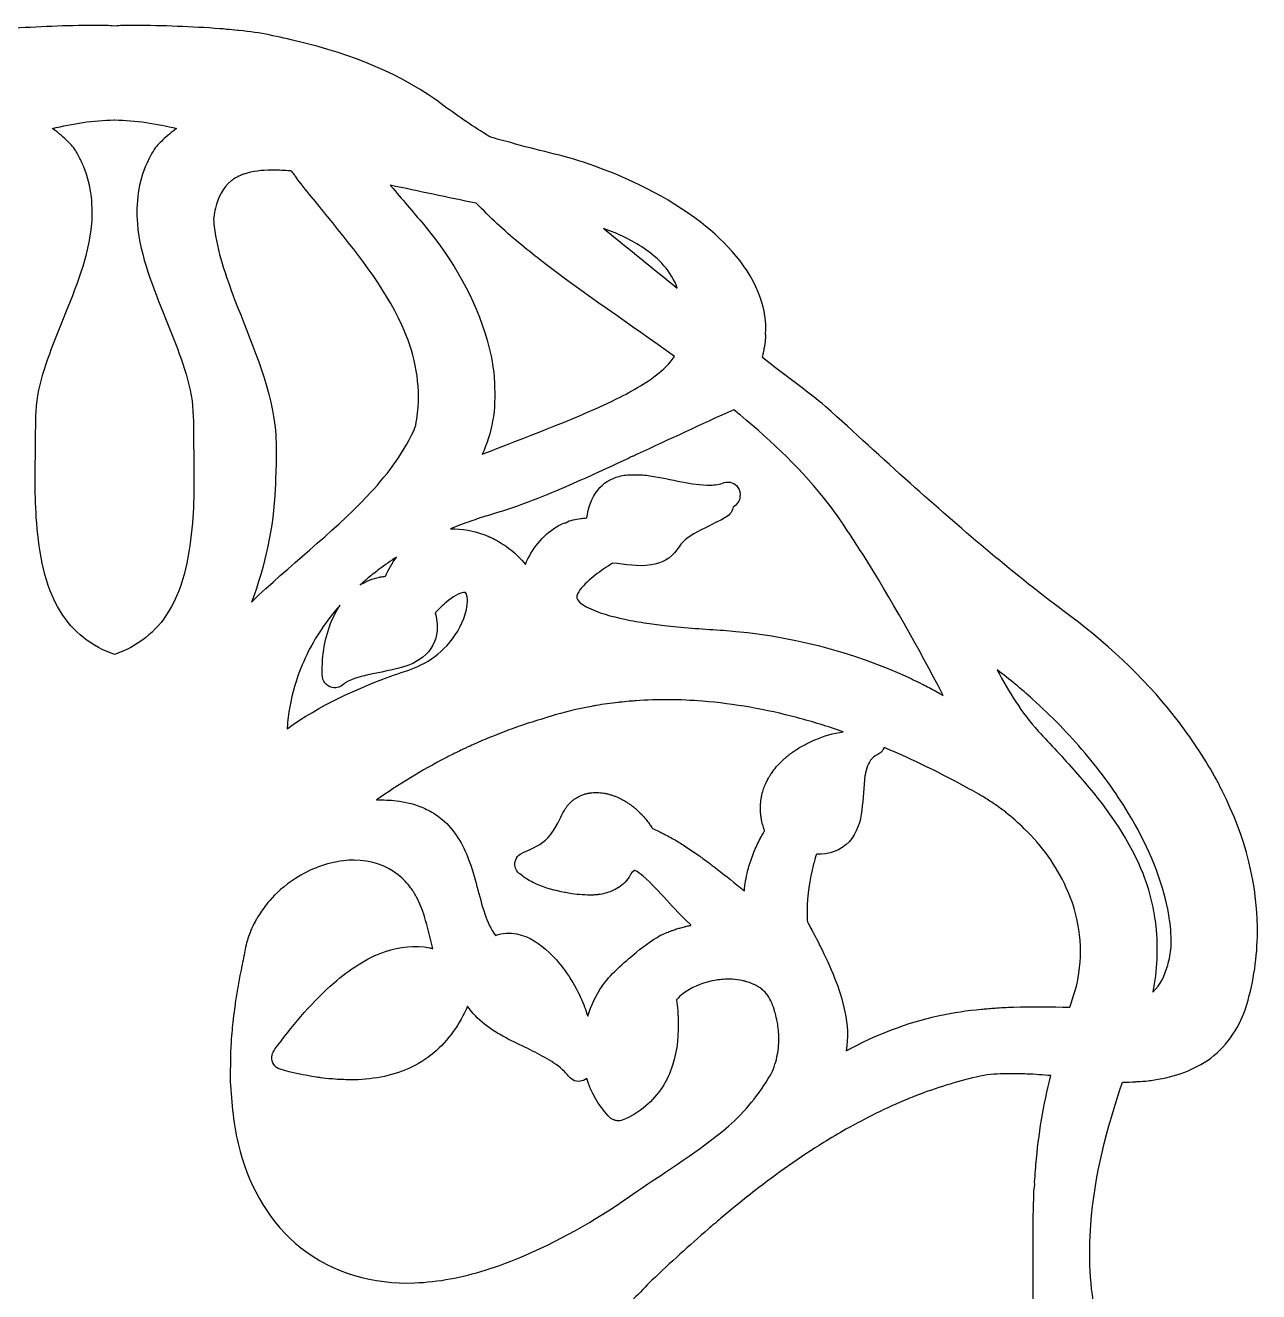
# Model space of a CAD drawing. Extents: x 0.1 to 11.9, y 0 to 12.1.
# Drawn here: x 5.54 to 11.9, y 5.53 to 12.07 of the extents above; entities that cross this region are included whole.
import ezdxf

# ---------------------------------------------------------------- set-up
doc = ezdxf.new("R2010")
doc.units = 0
doc.layers.add('Green', color=7, linetype='CONTINUOUS')

msp = doc.modelspace()

# ---------------------------------------------------------------- linework, layer by layer
at = {"layer": 'Green', "color": 3}
for points in [[(5.896299, 12.067298)], [(6.000001, 12.063238)], [(6.103699, 12.067281)], [(5.998012, 11.57902)], [(6.001994, 11.57902)], [(6.808712, 11.320271)], [(8.530586, 11.013728)], [(9.196194, 10.084006)], [(7.455261, 9.323038)], [(7.811032, 9.141458)], [(10.555252, 8.741168)], [(8.862333, 8.587575)], [(9.971613, 8.34165)], [(9.442012, 8.269173)], [(8.673317, 8.03806)], [(7.237371, 7.759777)], [(9.278525, 7.742254)], [(9.267441, 7.703092)], [(8.491539, 7.581365)], [(10.624384, 6.658055)]]:
    msp.add_lwpolyline(points, close=True, dxfattribs=at)
msp.add_lwpolyline([(7.4231, 11.242422), (7.437842, 11.225144)], dxfattribs=at)
for points in [[(5.896301, 12.067281), (5.749637, 12.066035), (5.602952, 12.060728), (5.456685, 12.049723)], [(5.961525, 12.066789), (5.939783, 12.067279), (5.918046, 12.067366), (5.896299, 12.067298)], [(6, 12.063238), (5.98372, 12.064986), (5.969528, 12.066146), (5.961525, 12.066789)], [(6.038475, 12.066789), (6.030473, 12.066146), (6.01628, 12.064986), (6.000001, 12.063238)], [(6.103701, 12.067298), (6.081954, 12.067366), (6.060217, 12.067279), (6.038475, 12.066789)], [(6.543315, 12.049723), (6.397048, 12.060728), (6.250363, 12.066035), (6.103699, 12.067281)], [(6.577495, 12.04661), (6.566164, 12.048656), (6.55429, 12.048828), (6.543315, 12.049723)], [(6.635662, 12.040547), (6.616521, 12.044088), (6.596858, 12.04491), (6.577495, 12.04661)], [(6.641216, 12.040486), (6.639342, 12.040623), (6.637503, 12.040571), (6.635662, 12.040547)], [(6.954136, 11.982462), (6.838592, 12.009479), (6.759424, 12.029972), (6.641216, 12.040486)], [(7.700684, 11.65096), (7.493354, 11.813043), (7.209651, 11.922428), (6.954136, 11.982462)], [(7.933004, 11.49412), (7.853606, 11.543342), (7.776432, 11.596274), (7.700684, 11.65096)], [(5.679449, 11.53483), (5.783718, 11.559622), (5.890645, 11.57861), (5.998012, 11.57902)], [(5.998006, 11.57902), (5.998671, 11.579022), (5.999336, 11.579024), (6.000002, 11.579025)], [(6.000002, 11.579025), (6.000667, 11.579024), (6.001332, 11.579022), (6.001994, 11.57902)], [(6.001988, 11.57902), (6.109355, 11.57861), (6.216282, 11.559622), (6.32055, 11.53483)], [(5.751715, 11.475036), (5.729225, 11.496813), (5.704806, 11.516503), (5.679449, 11.53483)], [(6.32055, 11.53483), (6.295194, 11.516503), (6.270775, 11.496813), (6.248284, 11.475036)], [(5.799363, 11.419514), (5.788193, 11.441301), (5.768494, 11.457598), (5.751715, 11.475036)], [(6.248284, 11.475036), (6.231505, 11.457598), (6.211807, 11.441301), (6.200636, 11.419514)], [(8.04478, 11.462219), (8.007886, 11.47401), (7.968851, 11.479537), (7.933004, 11.49412)], [(8.444947, 11.352376), (8.314233, 11.398418), (8.177293, 11.422334), (8.04478, 11.462219)], [(5.827317, 11.367716), (5.818198, 11.385001), (5.81054, 11.40344), (5.799363, 11.419514)], [(6.200636, 11.419514), (6.18946, 11.40344), (6.181802, 11.385001), (6.172682, 11.367716)], [(5.831834, 11.35732), (5.830645, 11.360897), (5.829172, 11.364384), (5.827317, 11.367716)], [(5.833239, 11.35496), (5.832806, 11.35578), (5.832294, 11.356526), (5.831834, 11.35732)], [(5.882332, 11.043986), (5.890655, 11.149362), (5.877825, 11.258422), (5.833239, 11.35496)], [(6.16676, 11.35496), (6.122175, 11.258422), (6.109344, 11.149362), (6.117668, 11.043986)], [(6.168166, 11.35732), (6.167705, 11.356526), (6.167193, 11.35578), (6.16676, 11.35496)], [(6.172682, 11.367716), (6.170828, 11.364384), (6.169356, 11.360897), (6.168166, 11.35732)], [(6.808716, 11.320271), (6.761028, 11.319867), (6.713506, 11.314927), (6.667969, 11.300028)], [(6.894325, 11.31726), (6.865988, 11.31911), (6.837325, 11.320514), (6.808712, 11.320271)], [(6.912228, 11.315979), (6.906298, 11.316574), (6.900228, 11.316569), (6.894325, 11.31726)], [(6.928403, 11.295328), (6.92324, 11.302398), (6.917814, 11.309259), (6.912228, 11.315979)], [(9.027324, 11.049682), (8.852763, 11.183561), (8.652275, 11.280739), (8.444947, 11.352376)], [(6.602151, 11.264404), (6.559251, 11.228911), (6.532266, 11.177975), (6.520587, 11.124064)], [(6.615578, 11.274983), (6.611443, 11.271011), (6.607028, 11.267341), (6.602151, 11.264404)], [(6.649738, 11.293152), (6.637949, 11.287853), (6.626751, 11.281423), (6.615578, 11.274983)], [(6.65332, 11.294901), (6.652123, 11.294318), (6.650966, 11.293668), (6.649738, 11.293152)], [(6.667969, 11.300028), (6.663243, 11.298023), (6.658314, 11.296337), (6.65332, 11.294901)], [(6.932025, 11.290771), (6.93084, 11.292308), (6.929493, 11.293744), (6.928403, 11.295328)], [(6.933206, 11.288635), (6.932761, 11.289327), (6.932438, 11.290066), (6.932025, 11.290771)], [(7.099669, 11.080525), (7.044117, 11.149823), (6.986165, 11.217333), (6.933206, 11.288635)], [(7.866804, 11.149204), (7.71878, 11.179695), (7.570863, 11.210694), (7.4231, 11.242422)], [(7.437842, 11.225144), (7.493904, 11.158738), (7.550096, 11.092442), (7.606645, 11.026455)], [(6.520587, 11.124064), (6.512816, 11.093322), (6.50787, 11.061519), (6.514748, 11.03009)], [(7.974288, 11.043379), (7.93795, 11.078132), (7.902592, 11.113889), (7.866804, 11.149204)], [(5.736987, 10.555277), (5.799396, 10.713181), (5.868006, 10.87292), (5.882332, 11.043986)], [(6.117668, 11.043986), (6.131994, 10.87292), (6.200604, 10.713181), (6.263013, 10.555277)], [(7.484109, 10.517191), (7.389859, 10.726035), (7.241535, 10.904374), (7.099669, 11.080525)], [(8.200447, 10.854022), (8.123293, 10.914945), (8.046147, 10.976206), (7.974288, 11.043379)], [(9.333598, 10.660278), (9.277999, 10.81972), (9.158234, 10.947437), (9.027324, 11.049682)], [(6.514748, 11.03009), (6.529824, 10.900131), (6.573587, 10.774633), (6.619627, 10.653239)], [(7.606645, 11.026455), (7.747853, 10.854425), (7.861773, 10.657081), (7.92313, 10.442314)], [(8.733308, 10.915811), (8.668517, 10.959744), (8.596901, 10.992679), (8.523521, 11.019445)], [(8.523521, 11.019445), (8.525876, 11.01754), (8.528231, 11.015634), (8.530586, 11.013728)], [(8.530586, 11.013728), (8.655084, 10.912937), (8.779538, 10.812092), (8.904335, 10.71167)], [(8.904335, 10.71167), (8.873729, 10.797471), (8.807618, 10.865597), (8.733308, 10.915811)], [(8.889175, 10.35846), (8.660503, 10.524639), (8.424531, 10.681245), (8.200447, 10.854022)], [(6.619627, 10.653239), (6.701159, 10.439128), (6.801729, 10.225689), (6.828387, 9.994832)], [(9.359518, 10.474589), (9.364703, 10.537234), (9.353461, 10.600874), (9.333598, 10.660278)], [(5.600003, 10.130452), (5.62193, 10.278576), (5.682438, 10.417024), (5.736987, 10.555277)], [(6.263013, 10.555277), (6.317562, 10.417024), (6.378069, 10.278576), (6.399996, 10.130452)], [(7.566486, 10.097778), (7.57768, 10.240684), (7.543867, 10.386427), (7.484109, 10.517191)], [(9.360148, 10.447164), (9.361967, 10.456366), (9.361597, 10.465684), (9.359518, 10.474589)], [(7.92313, 10.442314), (7.942788, 10.370176), (7.958304, 10.296256), (7.961317, 10.221367)], [(9.351012, 10.385742), (9.352343, 10.390486), (9.353024, 10.395296), (9.353169, 10.400085)], [(9.353169, 10.400085), (9.357576, 10.415365), (9.359102, 10.432003), (9.360148, 10.447164)], [(8.797363, 10.263209), (8.831829, 10.290721), (8.865771, 10.320648), (8.889175, 10.35846)], [(9.343382, 10.353922), (9.346256, 10.36445), (9.348855, 10.375043), (9.351012, 10.385742)], [(9.671141, 10.099324), (9.565246, 10.188413), (9.451439, 10.267521), (9.343382, 10.353922)], [(8.564452, 10.127116), (8.644475, 10.166212), (8.7268, 10.208856), (8.797363, 10.263209)], [(7.961317, 10.221367), (7.962022, 10.156052), (7.964797, 10.089999), (7.951227, 10.025651)], [(5.591784, 9.91628), (5.594032, 9.987998), (5.590757, 10.059136), (5.600003, 10.130452)], [(6.399996, 10.130452), (6.409243, 10.059136), (6.405968, 9.987998), (6.408216, 9.91628)], [(7.544615, 9.975199), (7.560808, 10.01377), (7.562038, 10.056646), (7.566486, 10.097778)], [(7.897842, 9.854147), (8.120588, 9.943714), (8.347872, 10.022919), (8.564452, 10.127116)], [(9.196208, 10.084004), (9.029081, 10.008838), (8.863287, 9.930768), (8.696919, 9.853963)], [(9.229295, 10.056805), (9.218308, 10.06593), (9.207267, 10.074985), (9.196194, 10.084006)], [(10.108539, 9.702535), (9.96133, 9.833238), (9.817591, 9.967794), (9.671141, 10.099324)], [(7.951227, 10.025651), (7.940538, 9.966594), (7.923065, 9.908654), (7.897842, 9.854147)], [(9.685126, 9.599103), (9.551049, 9.769414), (9.39539, 9.918969), (9.229295, 10.056805)], [(6.828387, 9.994832), (6.840517, 9.889179), (6.832324, 9.782601), (6.829446, 9.676656)], [(7.304096, 9.637776), (7.399055, 9.73848), (7.484838, 9.849814), (7.544615, 9.975199)], [(5.598234, 9.499613), (5.58685, 9.6384), (5.591553, 9.777546), (5.591784, 9.91628)], [(6.408216, 9.91628), (6.408452, 9.777546), (6.41315, 9.6384), (6.401766, 9.499613)], [(8.628182, 9.822246), (8.529331, 9.775602), (8.429838, 9.730299), (8.329618, 9.686666)], [(8.628418, 9.822388), (8.628339, 9.822344), (8.62826, 9.822285), (8.628182, 9.822246)], [(8.674947, 9.843668), (8.65935, 9.837438), (8.644361, 9.828088), (8.628418, 9.822388)], [(8.689148, 9.850647), (8.68466, 9.847846), (8.67993, 9.845423), (8.674947, 9.843668)], [(8.696919, 9.853963), (8.694412, 9.852661), (8.691777, 9.851652), (8.689148, 9.850647)], [(8.493393, 9.669392), (8.521169, 9.704664), (8.561312, 9.729251), (8.604701, 9.740132)], [(8.604701, 9.740132), (8.627167, 9.745899), (8.650328, 9.749101), (8.673548, 9.748738)], [(8.673548, 9.748738), (8.678998, 9.748789), (8.684435, 9.748801), (8.689885, 9.748781)], [(8.689885, 9.748781), (8.714322, 9.749147), (8.738676, 9.746753), (8.762843, 9.743329)], [(8.762843, 9.743329), (8.818252, 9.735517), (8.873585, 9.722655), (8.927983, 9.712099)], [(6.829446, 9.676656), (6.820782, 9.476558), (6.777214, 9.278562), (6.706827, 9.091268)], [(8.329618, 9.686666), (8.19783, 9.629316), (8.063509, 9.577307), (7.925362, 9.537313)], [(8.927983, 9.712099), (8.976308, 9.702733), (9.025219, 9.693853), (9.07463, 9.694582)], [(9.07463, 9.694582), (9.099114, 9.695263), (9.123801, 9.698568), (9.146693, 9.707623)], [(9.146693, 9.707623), (9.172342, 9.716315), (9.202815, 9.705627), (9.217493, 9.682883)], [(9.217493, 9.682883), (9.226791, 9.669603), (9.229258, 9.652888), (9.227727, 9.637026)], [(10.894795, 9.047485), (10.622154, 9.252681), (10.36231, 9.475482), (10.108539, 9.702535)], [(6.706827, 9.091268), (6.900219, 9.279646), (7.118281, 9.441453), (7.304096, 9.637776)], [(8.437749, 9.52541), (8.444762, 9.576714), (8.460597, 9.628458), (8.493393, 9.669392)], [(9.227727, 9.637026), (9.227199, 9.613997), (9.212807, 9.592257), (9.192001, 9.582481)], [(9.189154, 9.569175), (9.182473, 9.54565), (9.16054, 9.532411), (9.140611, 9.521079)], [(9.192001, 9.582481), (9.191572, 9.578007), (9.190658, 9.573546), (9.189154, 9.569175)], [(9.859321, 9.341636), (9.803184, 9.428714), (9.747484, 9.516292), (9.685126, 9.599103)], [(5.721077, 9.042602), (5.637303, 9.179607), (5.611685, 9.342172), (5.598234, 9.499613)], [(6.401766, 9.499613), (6.388315, 9.342172), (6.362696, 9.179607), (6.278923, 9.042602)], [(7.838752, 9.509217), (7.803174, 9.496783), (7.767954, 9.483232), (7.733141, 9.46871)], [(7.925362, 9.537313), (7.895609, 9.528265), (7.868362, 9.519508), (7.838752, 9.509217)], [(8.120469, 9.286031), (8.153088, 9.364359), (8.207628, 9.435202), (8.280951, 9.479207)], [(8.280951, 9.479207), (8.293355, 9.486327), (8.305814, 9.493689), (8.3192, 9.498779)], [(8.3192, 9.498779), (8.322247, 9.499888), (8.32538, 9.500559), (8.328538, 9.501058)], [(8.328538, 9.501058), (8.35142, 9.515407), (8.38039, 9.518927), (8.406643, 9.523254)], [(8.406643, 9.523254), (8.407867, 9.523356), (8.409095, 9.523349), (8.410324, 9.523396)], [(8.410324, 9.523396), (8.419362, 9.52485), (8.428625, 9.524758), (8.437749, 9.52541)], [(9.105069, 9.502993), (9.054381, 9.475004), (8.998831, 9.455069), (8.952725, 9.419334)], [(9.109321, 9.505678), (9.107903, 9.50478), (9.106569, 9.503768), (9.105069, 9.502993)], [(9.140611, 9.521079), (9.130906, 9.514779), (9.120339, 9.50951), (9.109321, 9.505678)], [(7.733141, 9.46871), (7.793645, 9.471206), (7.854039, 9.459934), (7.91051, 9.438192)], [(7.91051, 9.438192), (7.910939, 9.438027), (7.911364, 9.43785), (7.911793, 9.437684)], [(7.911793, 9.437684), (7.919332, 9.434757), (7.926806, 9.431658), (7.934193, 9.428366)], [(7.934193, 9.428366), (7.934854, 9.428071), (7.935528, 9.427809), (7.936185, 9.427512)], [(7.936185, 9.427512), (7.94393, 9.42402), (7.951578, 9.420339), (7.959134, 9.416464)], [(7.959134, 9.416464), (7.959642, 9.416204), (7.960134, 9.415912), (7.960638, 9.415651)], [(7.960638, 9.415651), (7.96753, 9.412088), (7.974329, 9.408349), (7.981045, 9.404482)], [(8.952725, 9.419334), (8.93161, 9.403748), (8.916719, 9.381989), (8.902045, 9.360659)], [(7.981045, 9.404482), (7.982072, 9.403887), (7.983112, 9.403313), (7.984135, 9.402711)], [(7.984135, 9.402711), (7.991461, 9.398424), (7.998713, 9.394017), (8.005803, 9.389385)], [(8.005803, 9.389385), (8.046394, 9.362874), (8.083226, 9.330381), (8.114384, 9.293296)], [(8.902045, 9.360659), (8.871364, 9.317075), (8.821159, 9.29006), (8.768887, 9.282879)], [(7.455261, 9.323038), (7.42465, 9.303209), (7.394656, 9.282401), (7.365458, 9.260498)], [(7.397888, 9.224548), (7.413084, 9.259363), (7.432194, 9.292745), (7.455261, 9.323038)], [(8.114384, 9.293296), (8.114463, 9.293185), (8.114581, 9.293079), (8.11466, 9.292969)], [(8.11466, 9.292969), (8.114739, 9.292855), (8.114857, 9.292741), (8.114936, 9.292622)], [(8.114936, 9.292622), (8.116778, 9.290422), (8.118668, 9.288263), (8.120469, 9.286031)], [(8.570502, 9.291852), (8.508991, 9.253468), (8.447403, 9.21183), (8.402106, 9.154299)], [(8.768887, 9.282879), (8.702769, 9.27223), (8.635626, 9.287218), (8.570502, 9.291852)], [(10.27674, 8.610272), (10.14538, 8.859001), (10.009107, 9.105435), (9.859321, 9.341636)], [(7.267334, 9.179748), (7.297935, 9.198904), (7.331921, 9.213091), (7.367269, 9.220479)], [(7.309082, 9.215922), (7.294929, 9.204136), (7.281007, 9.192087), (7.267334, 9.179748)], [(7.365458, 9.260498), (7.347288, 9.246836), (7.327339, 9.231141), (7.309082, 9.215922)], [(7.367269, 9.220479), (7.369903, 9.221023), (7.372554, 9.221295), (7.375203, 9.221455)], [(7.375203, 9.221455), (7.382722, 9.222771), (7.390318, 9.223652), (7.397888, 9.224548)], [(8.402106, 9.154299), (8.393858, 9.141934), (8.383218, 9.127512), (8.385973, 9.111818)], [(7.703593, 9.082987), (7.68674, 9.068332), (7.670698, 9.052769), (7.655171, 9.036722)], [(7.801228, 9.141235), (7.763574, 9.1325), (7.732564, 9.107338), (7.703593, 9.082987)], [(7.811035, 9.141459), (7.807767, 9.141376), (7.804497, 9.141313), (7.801228, 9.141235)], [(7.810035, 9.028421), (7.81966, 9.061378), (7.825863, 9.097283), (7.816667, 9.131021)], [(7.816667, 9.131021), (7.815286, 9.13467), (7.813955, 9.138734), (7.811032, 9.141458)], [(8.385973, 9.111818), (8.394802, 9.090911), (8.416002, 9.078936), (8.434618, 9.06773)], [(6, 8.821379), (5.885047, 8.8598), (5.783333, 8.938074), (5.721077, 9.042602)], [(6.278923, 9.042602), (6.216666, 8.938074), (6.114953, 8.8598), (6, 8.821379)], [(7.163979, 9.075683), (7.128272, 9.035415), (7.095072, 8.992698), (7.065672, 8.948445)], [(7.074766, 8.809325), (7.085079, 8.902943), (7.111429, 8.996654), (7.163979, 9.075683)], [(7.655171, 9.036722), (7.667323, 8.988067), (7.670397, 8.934904), (7.651774, 8.88745)], [(7.71423, 8.866434), (7.757822, 8.912204), (7.790962, 8.968153), (7.810035, 9.028421)], [(8.434618, 9.06773), (8.496354, 9.034578), (8.565125, 9.017673), (8.633145, 9.00283)], [(11.470519, 8.501139), (11.306922, 8.710533), (11.108808, 8.890822), (10.894795, 9.047485)], [(8.633145, 9.00283), (8.671494, 8.994807), (8.709616, 8.988286), (8.747484, 8.982668)], [(8.747484, 8.982668), (8.782563, 8.977492), (8.816678, 8.973132), (8.851243, 8.96926)], [(8.851243, 8.96926), (8.948128, 8.958362), (9.045311, 8.952327), (9.143358, 8.945762)], [(7.065672, 8.948445), (7.010756, 8.866177), (6.966306, 8.775033), (6.936705, 8.681599)], [(7.651774, 8.88745), (7.632515, 8.835792), (7.58832, 8.797391), (7.538839, 8.77541)], [(9.143358, 8.945762), (9.477138, 8.921331), (9.807223, 8.838536), (10.110602, 8.696616)], [(7.581275, 8.766845), (7.631214, 8.791563), (7.676476, 8.825442), (7.71423, 8.866434)], [(7.073018, 8.705159), (7.070774, 8.739819), (7.072353, 8.774703), (7.074766, 8.809325)], [(7.538839, 8.77541), (7.470997, 8.744587), (7.39628, 8.735197), (7.324239, 8.719238)], [(7.44417, 8.715759), (7.489977, 8.732503), (7.537826, 8.744127), (7.581275, 8.766845)], [(6.89054, 8.438232), (7.059414, 8.558624), (7.249545, 8.645933), (7.44417, 8.715759)], [(7.133789, 8.649169), (7.103303, 8.649701), (7.07608, 8.674844), (7.073018, 8.705159)], [(7.324239, 8.719238), (7.279308, 8.709094), (7.230445, 8.70049), (7.190816, 8.674112)], [(10.110602, 8.696616), (10.114532, 8.695), (10.118144, 8.692861), (10.121589, 8.690493)], [(10.121589, 8.690493), (10.137616, 8.68463), (10.15267, 8.675524), (10.168036, 8.668357)], [(10.555236, 8.74117), (10.614816, 8.629499), (10.681407, 8.520228), (10.766235, 8.42574)], [(10.738276, 8.59037), (10.679521, 8.64347), (10.618204, 8.69407), (10.555252, 8.741168)], [(6.936705, 8.681599), (6.914996, 8.613698), (6.900428, 8.541953), (6.89341, 8.472025)], [(7.190816, 8.674112), (7.174579, 8.660793), (7.155728, 8.648281), (7.133789, 8.649169)], [(10.168036, 8.668357), (10.17169, 8.666732), (10.175118, 8.664687), (10.178412, 8.662437)], [(10.178412, 8.662437), (10.202118, 8.653012), (10.223861, 8.638579), (10.24665, 8.627199)], [(10.24665, 8.627199), (10.25672, 8.621631), (10.266758, 8.615998), (10.27674, 8.610272)], [(8.599975, 8.574035), (8.561301, 8.569692), (8.522626, 8.564165), (8.484232, 8.557433)], [(8.607137, 8.574951), (8.604771, 8.574529), (8.602376, 8.574187), (8.599975, 8.574035)], [(8.656087, 8.57965), (8.639761, 8.578476), (8.623483, 8.575778), (8.607137, 8.574951)], [(8.66453, 8.580342), (8.661727, 8.579964), (8.658906, 8.579706), (8.656087, 8.57965)], [(8.689534, 8.582072), (8.681367, 8.581425), (8.672915, 8.580587), (8.66453, 8.580342)], [(8.862264, 8.587585), (8.804876, 8.587967), (8.747371, 8.586184), (8.689534, 8.582072)], [(9.034371, 8.580108), (8.976999, 8.584652), (8.919721, 8.587194), (8.862333, 8.587575)], [(9.521899, 8.495229), (9.363028, 8.537097), (9.198939, 8.567137), (9.034371, 8.580108)], [(11.00858, 8.312315), (10.92546, 8.41102), (10.833976, 8.503099), (10.738276, 8.59037)], [(8.24825, 8.501302), (8.236895, 8.497879), (8.226495, 8.494533), (8.214986, 8.490987)], [(8.460734, 8.553181), (8.389661, 8.53985), (8.318001, 8.52244), (8.24825, 8.501302)], [(8.484232, 8.557433), (8.477275, 8.556213), (8.468676, 8.554674), (8.460734, 8.553181)], [(9.759895, 8.422658), (9.681499, 8.4498), (9.602121, 8.474076), (9.521899, 8.495229)], [(11.667133, 8.211446), (11.608609, 8.312475), (11.542393, 8.409138), (11.470519, 8.501139)], [(6.89341, 8.472025), (6.89228, 8.460777), (6.891316, 8.44951), (6.89054, 8.438232)], [(8.048564, 8.436279), (8.014494, 8.423919), (7.979654, 8.410528), (7.946248, 8.396931)], [(8.095072, 8.452718), (8.08003, 8.44755), (8.063235, 8.441609), (8.048564, 8.436279)], [(8.214986, 8.490987), (8.174776, 8.478983), (8.134737, 8.466425), (8.095072, 8.452718)], [(7.946248, 8.396931), (7.916552, 8.384958), (7.886452, 8.371751), (7.85673, 8.358784)], [(9.575203, 8.362375), (9.587884, 8.36962), (9.60151, 8.375188), (9.614856, 8.381093)], [(9.614856, 8.381093), (9.661354, 8.400465), (9.710137, 8.414665), (9.759895, 8.422658)], [(10.766235, 8.42574), (10.831794, 8.357127), (10.897044, 8.288179), (10.959086, 8.216329)], [(7.787394, 8.326599), (7.766561, 8.316385), (7.745679, 8.306292), (7.725016, 8.295735)], [(7.798604, 8.332275), (7.794927, 8.330243), (7.791168, 8.328336), (7.787394, 8.326599)], [(7.817118, 8.340332), (7.811215, 8.337242), (7.804971, 8.334527), (7.798604, 8.332275)], [(7.852519, 8.35736), (7.840931, 8.350721), (7.828184, 8.346002), (7.817118, 8.340332)], [(7.85673, 8.358784), (7.85536, 8.358198), (7.853923, 8.357838), (7.852519, 8.35736)], [(9.46437, 8.289724), (9.467795, 8.292663), (9.471363, 8.29541), (9.474868, 8.298249)], [(9.474868, 8.298249), (9.478946, 8.30156), (9.482948, 8.304968), (9.487136, 8.308136)], [(9.487136, 8.308136), (9.487215, 8.30818), (9.487254, 8.308231), (9.487333, 8.308278)], [(9.487333, 8.308278), (9.494909, 8.314014), (9.502649, 8.319517), (9.510506, 8.324798)], [(9.510506, 8.324798), (9.511829, 8.325585), (9.513262, 8.326089), (9.514636, 8.326751)], [(9.514636, 8.326751), (9.517325, 8.329004), (9.52012, 8.331123), (9.523099, 8.332957)], [(9.523099, 8.332957), (9.539926, 8.343651), (9.557073, 8.354026), (9.575203, 8.362375)], [(9.945292, 8.308512), (9.93281, 8.301067), (9.919166, 8.294927), (9.90924, 8.283935)], [(9.971598, 8.341654), (9.966843, 8.32809), (9.957674, 8.316032), (9.945292, 8.308512)], [(10.411635, 8.126969), (10.268812, 8.206086), (10.122349, 8.278817), (9.971613, 8.34165)], [(11.233454, 8.001157), (11.167915, 8.109926), (11.090624, 8.215176), (11.00858, 8.312315)], [(7.70933, 8.287699), (7.585373, 8.223627), (7.46603, 8.150699), (7.351949, 8.070373)], [(7.725016, 8.295735), (7.720594, 8.293484), (7.714408, 8.290326), (7.70933, 8.287699)], [(9.397173, 8.217537), (9.404862, 8.228129), (9.413042, 8.238333), (9.421749, 8.248014)], [(9.421749, 8.248014), (9.422104, 8.248413), (9.422509, 8.248776), (9.422867, 8.249174)], [(9.422867, 8.249174), (9.428869, 8.255869), (9.435107, 8.262353), (9.441524, 8.268665)], [(9.441524, 8.268665), (9.441681, 8.26883), (9.441839, 8.269007), (9.442012, 8.269173)], [(9.442051, 8.269216), (9.447257, 8.274319), (9.452677, 8.279201), (9.458124, 8.284048)], [(9.458124, 8.284048), (9.460222, 8.285924), (9.462237, 8.287886), (9.46437, 8.289724)], [(9.885661, 8.246236), (9.880682, 8.230695), (9.876139, 8.215001), (9.873372, 8.198893)], [(9.90924, 8.283935), (9.898547, 8.273325), (9.891878, 8.259763), (9.885661, 8.246236)], [(9.365577, 8.165373), (9.3674, 8.169067), (9.369301, 8.172718), (9.371253, 8.176339)], [(9.371253, 8.176339), (9.371654, 8.17709), (9.372044, 8.177848), (9.372454, 8.178597)], [(9.372454, 8.178597), (9.373969, 8.181358), (9.375544, 8.184079), (9.377133, 8.186796)], [(9.377133, 8.186796), (9.378184, 8.188604), (9.379224, 8.190419), (9.380306, 8.192208)], [(9.380306, 8.192208), (9.381326, 8.193884), (9.382393, 8.195533), (9.38344, 8.197192)], [(9.38344, 8.197192), (9.385125, 8.199874), (9.386814, 8.202552), (9.388567, 8.205188)], [(9.388567, 8.205188), (9.389016, 8.205858), (9.389481, 8.206515), (9.38993, 8.207182)], [(9.38993, 8.207182), (9.392288, 8.210675), (9.394698, 8.214129), (9.397173, 8.217537)], [(9.872923, 8.197082), (9.865318, 8.137711), (9.863524, 8.077758), (9.856769, 8.01829)], [(9.873372, 8.198893), (9.873451, 8.199411), (9.873018, 8.197484), (9.872923, 8.197082)], [(10.959086, 8.216329), (11.085045, 8.072593), (11.204532, 7.919773), (11.284057, 7.744771)], [(11.676472, 8.192423), (11.674196, 8.199163), (11.671078, 8.205616), (11.667133, 8.211446)], [(11.695149, 8.160136), (11.690098, 8.171018), (11.683965, 8.182347), (11.676472, 8.192423)], [(8.41667, 8.097466), (8.422084, 8.09945), (8.427586, 8.101202), (8.43317, 8.102654)], [(8.43317, 8.102654), (8.435666, 8.103312), (8.438215, 8.103732), (8.440738, 8.104282)], [(8.440738, 8.104282), (8.44353, 8.104877), (8.446281, 8.105634), (8.449101, 8.106092)], [(8.449101, 8.106092), (8.449711, 8.106195), (8.450321, 8.106258), (8.450931, 8.106356)], [(8.450931, 8.106356), (8.451486, 8.106439), (8.452026, 8.1066), (8.452581, 8.106683)], [(8.452581, 8.106683), (8.453435, 8.106809), (8.454305, 8.106833), (8.455164, 8.106947)], [(8.455164, 8.106947), (8.478476, 8.110207), (8.501949, 8.109596), (8.525008, 8.105848)], [(8.525008, 8.105848), (8.526402, 8.105639), (8.527811, 8.105529), (8.529199, 8.105299)], [(8.529199, 8.105299), (8.53053, 8.105047), (8.531841, 8.104714), (8.533166, 8.104445)], [(8.533166, 8.104445), (8.534883, 8.10411), (8.536584, 8.103694), (8.538293, 8.103326)], [(8.538293, 8.103326), (8.540597, 8.102816), (8.542925, 8.102384), (8.54521, 8.10182)], [(9.341303, 8.098497), (9.34591, 8.118311), (9.35248, 8.137671), (9.36114, 8.156175)], [(9.36114, 8.156175), (9.362392, 8.158918), (9.363742, 8.16161), (9.365065, 8.164313)], [(9.365065, 8.164313), (9.365183, 8.16455), (9.365262, 8.164792), (9.36538, 8.165026)], [(9.36538, 8.165026), (9.365459, 8.165144), (9.365498, 8.165254), (9.365577, 8.165373)], [(10.460097, 8.100094), (10.445237, 8.108484), (10.427637, 8.118205), (10.411635, 8.126969)], [(11.706013, 8.135823), (11.703663, 8.144463), (11.699987, 8.152755), (11.695149, 8.160136)], [(11.716369, 8.117085), (11.713652, 8.123605), (11.710137, 8.129928), (11.706013, 8.135823)], [(11.898152, 7.364136), (11.904848, 7.625564), (11.834354, 7.885062), (11.716369, 8.117085)], [(7.351949, 8.070373), (7.38613, 8.070598), (7.420423, 8.070491), (7.454366, 8.065938)], [(7.454366, 8.065938), (7.499169, 8.060567), (7.543647, 8.050341), (7.585408, 8.03306)], [(8.332282, 8.033702), (8.333408, 8.035394), (8.334435, 8.03714), (8.335597, 8.038809)], [(8.335597, 8.038809), (8.338541, 8.043179), (8.342115, 8.04693), (8.346014, 8.050243)], [(8.346014, 8.050243), (8.348388, 8.05285), (8.350708, 8.055513), (8.353256, 8.057954)], [(8.353256, 8.057954), (8.357598, 8.062137), (8.362167, 8.066092), (8.366908, 8.069815)], [(8.366908, 8.069815), (8.381719, 8.081449), (8.398349, 8.090711), (8.416021, 8.09726)], [(8.416021, 8.09726), (8.416041, 8.097268), (8.41606, 8.09727), (8.416099, 8.097281)], [(8.416099, 8.097281), (8.416296, 8.097356), (8.416493, 8.097395), (8.41667, 8.097466)], [(8.54521, 8.10182), (8.551843, 8.100186), (8.558378, 8.098233), (8.564864, 8.096164)], [(8.564864, 8.096164), (8.567313, 8.095387), (8.56974, 8.094584), (8.572168, 8.093744)], [(8.572168, 8.093744), (8.577488, 8.091901), (8.582765, 8.089942), (8.587976, 8.087823)], [(8.587976, 8.087823), (8.590507, 8.086792), (8.593001, 8.085703), (8.595504, 8.084609)], [(8.595504, 8.084609), (8.600324, 8.082507), (8.605088, 8.080303), (8.609806, 8.077976)], [(8.609806, 8.077976), (8.611873, 8.076954), (8.613927, 8.075925), (8.615971, 8.074864)], [(8.615971, 8.074864), (8.622124, 8.071675), (8.628217, 8.068361), (8.63418, 8.064813)], [(8.63418, 8.064813), (8.634258, 8.06477), (8.634337, 8.06473), (8.634416, 8.064691)], [(8.634416, 8.064691), (8.634731, 8.064506), (8.635022, 8.064288), (8.635333, 8.064102)], [(8.635333, 8.064102), (8.641101, 8.060641), (8.646742, 8.05699), (8.652321, 8.053217)], [(8.652321, 8.053217), (8.654356, 8.051845), (8.656394, 8.050477), (8.658404, 8.049067)], [(8.658404, 8.049067), (8.66345, 8.045511), (8.66844, 8.041853), (8.673317, 8.03806)], [(8.673396, 8.037997), (8.676569, 8.03554), (8.679656, 8.032979), (8.682755, 8.030429)], [(9.333306, 8.025214), (9.333228, 8.033005), (9.333503, 8.040799), (9.333999, 8.04857)], [(9.333999, 8.04857), (9.334704, 8.060947), (9.336204, 8.073221), (9.338516, 8.085334)], [(9.338516, 8.085334), (9.338713, 8.08643), (9.338973, 8.087515), (9.339185, 8.08861)], [(9.339185, 8.08861), (9.339854, 8.091914), (9.34052, 8.095218), (9.341303, 8.098497)], [(10.517369, 8.0651), (10.498756, 8.077526), (10.479598, 8.089119), (10.460097, 8.100094)], [(10.555841, 8.039933), (10.542569, 8.047458), (10.530419, 8.057311), (10.517369, 8.0651)], [(10.564121, 8.033667), (10.561283, 8.035618), (10.558508, 8.037716), (10.555841, 8.039933)], [(7.585408, 8.03306), (7.596864, 8.029156), (7.607711, 8.023066), (7.618551, 8.017863)], [(7.618551, 8.017863), (7.631281, 8.010937), (7.644485, 8.004414), (7.655843, 7.995341)], [(7.655843, 7.995341), (7.66878, 7.988914), (7.679934, 7.978685), (7.691223, 7.969787)], [(8.281501, 7.940136), (8.296494, 7.968084), (8.309486, 7.997194), (8.326097, 8.024181)], [(8.326097, 8.024181), (8.326955, 8.025618), (8.327719, 8.027109), (8.328601, 8.028535)], [(8.328601, 8.028535), (8.32977, 8.030304), (8.331041, 8.03199), (8.332282, 8.033702)], [(8.682755, 8.030429), (8.68468, 8.028836), (8.686593, 8.027235), (8.688492, 8.025607)], [(8.688492, 8.025607), (8.699733, 8.016002), (8.710442, 8.005808), (8.720617, 7.995069)], [(8.720617, 7.995069), (8.720853, 7.994805), (8.721117, 7.994541), (8.721369, 7.994275)], [(8.721369, 7.994275), (8.728474, 7.986738), (8.735322, 7.97896), (8.741877, 7.97094)], [(9.333464, 8.019518), (9.333424, 8.021418), (9.333346, 8.023313), (9.333306, 8.025214)], [(9.333818, 8.009915), (9.333621, 8.013114), (9.333543, 8.016315), (9.333464, 8.019518)], [(9.334346, 8.002916), (9.334149, 8.00525), (9.333948, 8.007578), (9.333818, 8.009915)], [(9.335161, 7.993924), (9.334846, 7.996919), (9.334582, 7.999913), (9.334346, 8.002916)], [(9.335893, 7.98782), (9.335617, 7.989853), (9.335381, 7.991886), (9.335161, 7.993924)], [(9.337299, 7.977831), (9.336771, 7.981154), (9.336318, 7.984482), (9.335893, 7.98782)], [(9.338153, 7.972765), (9.337838, 7.974451), (9.33757, 7.97614), (9.337299, 7.977831)], [(9.340389, 7.96131), (9.339578, 7.965116), (9.338822, 7.968932), (9.338153, 7.972765)], [(9.856769, 8.01829), (9.849649, 7.959554), (9.832801, 7.898763), (9.791075, 7.854797)], [(10.599196, 8.007483), (10.587505, 8.016208), (10.576024, 8.025219), (10.564121, 8.033667)], [(10.600397, 8.006344), (10.599972, 8.006702), (10.599609, 8.007112), (10.599196, 8.007483)], [(10.695042, 7.921993), (10.665435, 7.952229), (10.633007, 7.979477), (10.600397, 8.006344)], [(11.43253, 7.520424), (11.395676, 7.691046), (11.323301, 7.85215), (11.233454, 8.001157)], [(7.691223, 7.969787), (7.755305, 7.915862), (7.798378, 7.8413), (7.827433, 7.763651)], [(8.261074, 7.905732), (8.268026, 7.916041), (8.274263, 7.92675), (8.280178, 7.937653)], [(8.280178, 7.937653), (8.280623, 7.938479), (8.28106, 7.939308), (8.281501, 7.940136)], [(8.741877, 7.97094), (8.741916, 7.970877), (8.741956, 7.970817), (8.742034, 7.970754)], [(8.742034, 7.970754), (8.742045, 7.970744), (8.742065, 7.970734), (8.742074, 7.970711)], [(8.742074, 7.970711), (8.74804, 7.963401), (8.753793, 7.955935), (8.759286, 7.948271)], [(8.759286, 7.948271), (8.75964, 7.947764), (8.760041, 7.947274), (8.760404, 7.946765)], [(8.760404, 7.946765), (8.762234, 7.944191), (8.764002, 7.941584), (8.765775, 7.938973)], [(8.765775, 7.938973), (8.768145, 7.935489), (8.770467, 7.931968), (8.772733, 7.928414)], [(8.772733, 7.928414), (8.773985, 7.92646), (8.775335, 7.924567), (8.776556, 7.922595)], [(8.776556, 7.922595), (8.787128, 7.918181), (8.797581, 7.913535), (8.807948, 7.9087)], [(8.807948, 7.9087), (8.811799, 7.906903), (8.815578, 7.904955), (8.819402, 7.903105)], [(9.341184, 7.957628), (9.340909, 7.958853), (9.340653, 7.960082), (9.340389, 7.96131)], [(9.344377, 7.944729), (9.343224, 7.949008), (9.342157, 7.953303), (9.341184, 7.957628)], [(9.344968, 7.942532), (9.344771, 7.943263), (9.344574, 7.943996), (9.344377, 7.944729)], [(9.348507, 7.930732), (9.347255, 7.934643), (9.346066, 7.938573), (9.344968, 7.942532)], [(9.346981, 7.897712), (9.349418, 7.902056), (9.351723, 7.906493), (9.354224, 7.910794)], [(9.349991, 7.926052), (9.349476, 7.927605), (9.348999, 7.929171), (9.348507, 7.930732)], [(9.350499, 7.924445), (9.350302, 7.924976), (9.350184, 7.92552), (9.349991, 7.926052)], [(9.353003, 7.917528), (9.352047, 7.919832), (9.350885, 7.922171), (9.350499, 7.924445)], [(9.354224, 7.910794), (9.354704, 7.912955), (9.353948, 7.915224), (9.353003, 7.917528)], [(10.912144, 7.617672), (10.860234, 7.731832), (10.785253, 7.83506), (10.695042, 7.921993)], [(8.144822, 7.814566), (8.189857, 7.8353), (8.233586, 7.86342), (8.261074, 7.905732)], [(8.819402, 7.903105), (8.826247, 7.899804), (8.83311, 7.896523), (8.839869, 7.893054)], [(8.839869, 7.893054), (8.850246, 7.887728), (8.860523, 7.882216), (8.870712, 7.876534)], [(8.870712, 7.876534), (8.880448, 7.871105), (8.890103, 7.86554), (8.899684, 7.859831)], [(8.899684, 7.859831), (8.909065, 7.854252), (8.918368, 7.848524), (8.927617, 7.842721)], [(8.927617, 7.842721), (8.937276, 7.83666), (8.946856, 7.830471), (8.956386, 7.824207)], [(9.299521, 7.800279), (9.309222, 7.824059), (9.320181, 7.847333), (9.331991, 7.870123)], [(9.331991, 7.870123), (9.332799, 7.871681), (9.333515, 7.87329), (9.33433, 7.874843)], [(9.33433, 7.874843), (9.334369, 7.874918), (9.334409, 7.874993), (9.334448, 7.875068)], [(9.334448, 7.875068), (9.338471, 7.882716), (9.342756, 7.890189), (9.346981, 7.897712)], [(9.791075, 7.854797), (9.748844, 7.809103), (9.685045, 7.788967), (9.623981, 7.7901)], [(8.067366, 7.725941), (8.062034, 7.750355), (8.073198, 7.777097), (8.094119, 7.790699)], [(8.094119, 7.790699), (8.095045, 7.791283), (8.096045, 7.791721), (8.096989, 7.792266)], [(8.096989, 7.792266), (8.097186, 7.79238), (8.097383, 7.792459), (8.09756, 7.792573)], [(8.09756, 7.792573), (8.112235, 7.801468), (8.129898, 7.806384), (8.144822, 7.814566)], [(8.956386, 7.824207), (8.977216, 7.810513), (8.997786, 7.796432), (9.018112, 7.782092)], [(9.018112, 7.782092), (9.022341, 7.779073), (9.026456, 7.775901), (9.030665, 7.772856)], [(9.284995, 7.761766), (9.289482, 7.774726), (9.294336, 7.787568), (9.299521, 7.800279)], [(9.623981, 7.7901), (9.617249, 7.789431), (9.619176, 7.777521), (9.616128, 7.772135)], [(7.181274, 7.756653), (7.092993, 7.746019), (7.007676, 7.713508), (6.933248, 7.66512)], [(7.237406, 7.759765), (7.218597, 7.75995), (7.199809, 7.75889), (7.181274, 7.756653)], [(7.464584, 7.683341), (7.400808, 7.734945), (7.318876, 7.758983), (7.237371, 7.759777)], [(7.827433, 7.763651), (7.862069, 7.672152), (7.880006, 7.575512), (7.910705, 7.482767)], [(8.080997, 7.698292), (8.074272, 7.706212), (8.069342, 7.715605), (8.067366, 7.725941)], [(9.030665, 7.772856), (9.045888, 7.761898), (9.061004, 7.7508), (9.075994, 7.739531)], [(9.075994, 7.739531), (9.081784, 7.735165), (9.087485, 7.730688), (9.093247, 7.726286)], [(9.093247, 7.726286), (9.139062, 7.691351), (9.184075, 7.655357), (9.228826, 7.619068)], [(9.267462, 7.703171), (9.269088, 7.709665), (9.270808, 7.716116), (9.27263, 7.72256)], [(9.27263, 7.72256), (9.272634, 7.72257), (9.27265, 7.722591), (9.27265, 7.722599)], [(9.27265, 7.722599), (9.274465, 7.729027), (9.276367, 7.735431), (9.278367, 7.741805)], [(9.278367, 7.741805), (9.278407, 7.741963), (9.278446, 7.74212), (9.278525, 7.742254)], [(9.278525, 7.742275), (9.28058, 7.748799), (9.282755, 7.755299), (9.284995, 7.761766)], [(9.616128, 7.772135), (9.610297, 7.749946), (9.605547, 7.730597), (9.600503, 7.707947)], [(11.284057, 7.744771), (11.314996, 7.676396), (11.340267, 7.604998), (11.355041, 7.531372)], [(6.933248, 7.66512), (6.878024, 7.629994), (6.829007, 7.585448), (6.801448, 7.552318)], [(7.499313, 7.651928), (7.487315, 7.6617), (7.477073, 7.674301), (7.464584, 7.683341)], [(7.528244, 7.617453), (7.520413, 7.628382), (7.510205, 7.640487), (7.499313, 7.651928)], [(8.090986, 7.688485), (8.08723, 7.691348), (8.083924, 7.694667), (8.080997, 7.698292)], [(8.146284, 7.651681), (8.126692, 7.662144), (8.109372, 7.676188), (8.090986, 7.688485)], [(8.156802, 7.646473), (8.153302, 7.648229), (8.149742, 7.649835), (8.146284, 7.651681)], [(8.16195, 7.643808), (8.16021, 7.644654), (8.158525, 7.645595), (8.156802, 7.646473)], [(8.661417, 7.682508), (8.647605, 7.656401), (8.626453, 7.635393), (8.601907, 7.619438)], [(8.683267, 7.706495), (8.673327, 7.701307), (8.665651, 7.692899), (8.661417, 7.682508)], [(8.684693, 7.706963), (8.684208, 7.706942), (8.683744, 7.706648), (8.683267, 7.706495)], [(8.729004, 7.677036), (8.715262, 7.688375), (8.700999, 7.699538), (8.684693, 7.706963)], [(8.968221, 7.431186), (8.884535, 7.509274), (8.813676, 7.599966), (8.729004, 7.677036)], [(9.250676, 7.601408), (9.25331, 7.635817), (9.25908, 7.669769), (9.267441, 7.703092)], [(9.600503, 7.707947), (9.582869, 7.629325), (9.571984, 7.548793), (9.574624, 7.468079)], [(7.558538, 7.568393), (7.542126, 7.598197), (7.536075, 7.606524), (7.528244, 7.617453)], [(8.163883, 7.642812), (8.163229, 7.643127), (8.162599, 7.643489), (8.16195, 7.643808)], [(8.177128, 7.636769), (8.172547, 7.638383), (8.168104, 7.640395), (8.163883, 7.642812)], [(8.177797, 7.636494), (8.177561, 7.636572), (8.177344, 7.636651), (8.177128, 7.636769)], [(8.324098, 7.592894), (8.273949, 7.602294), (8.224396, 7.615849), (8.177797, 7.636494)], [(8.326803, 7.592366), (8.325897, 7.592524), (8.325, 7.592721), (8.324098, 7.592894)], [(8.360494, 7.58667), (8.349253, 7.588367), (8.338021, 7.5903), (8.326803, 7.592366)], [(8.467204, 7.579814), (8.431576, 7.578444), (8.395468, 7.581963), (8.360494, 7.58667)], [(8.485454, 7.580892), (8.479384, 7.580337), (8.473294, 7.579999), (8.467204, 7.579814)], [(8.489502, 7.581089), (8.488156, 7.581011), (8.486802, 7.580971), (8.485454, 7.580892)], [(8.491518, 7.581365), (8.490845, 7.581286), (8.490176, 7.581168), (8.489502, 7.581089)], [(8.491736, 7.581386), (8.491657, 7.581379), (8.491618, 7.581375), (8.491539, 7.581365)], [(8.497615, 7.582279), (8.495655, 7.582004), (8.493702, 7.581626), (8.491736, 7.581386)], [(8.565487, 7.600244), (8.543597, 7.590835), (8.52081, 7.585273), (8.497615, 7.582279)], [(8.601395, 7.619084), (8.590012, 7.611734), (8.577975, 7.605354), (8.565487, 7.600244)], [(8.601671, 7.619241), (8.601592, 7.619162), (8.601474, 7.619123), (8.601395, 7.619084)], [(8.601907, 7.619438), (8.601828, 7.619399), (8.60175, 7.61932), (8.601671, 7.619241)], [(9.228826, 7.619068), (9.236106, 7.613179), (9.2434, 7.607299), (9.250676, 7.601408)], [(10.977167, 7.177425), (11.000204, 7.326435), (10.974569, 7.48099), (10.912144, 7.617672)], [(6.801448, 7.552318), (6.77389, 7.51919), (6.763302, 7.503342), (6.747893, 7.479872)], [(7.599691, 7.468688), (7.589355, 7.504278), (7.574949, 7.53859), (7.558538, 7.568393)], [(11.355041, 7.531372), (11.355048, 7.531293), (11.355034, 7.531254), (11.355041, 7.531175)], [(11.355041, 7.531175), (11.359098, 7.512952), (11.362945, 7.494632), (11.365498, 7.476142)], [(11.435562, 7.508909), (11.434231, 7.512637), (11.433207, 7.51649), (11.43253, 7.520424)], [(6.747893, 7.479872), (6.732485, 7.456403), (6.729784, 7.451034), (6.726777, 7.445862)], [(7.643393, 7.303425), (7.629717, 7.35922), (7.615022, 7.413321), (7.599691, 7.468688)], [(7.910705, 7.482767), (7.924287, 7.443398), (7.940749, 7.404172), (7.966797, 7.371276)], [(9.574624, 7.468079), (9.575183, 7.456601), (9.57253, 7.444306), (9.580321, 7.434651)], [(11.365498, 7.476142), (11.365526, 7.476024), (11.365577, 7.475905), (11.365617, 7.475787)], [(11.365617, 7.475787), (11.36916, 7.457053), (11.371226, 7.438021), (11.373511, 7.419085)], [(11.442866, 7.464455), (11.440901, 7.479339), (11.437519, 7.494039), (11.435562, 7.508909)], [(11.445023, 7.451841), (11.444007, 7.456003), (11.443248, 7.460222), (11.442866, 7.464455)], [(11.453467, 7.311399), (11.454581, 7.358354), (11.45112, 7.405301), (11.445023, 7.451841)], [(6.701039, 7.390642), (6.694515, 7.374288), (6.688803, 7.357617), (6.685857, 7.347734)], [(6.70224, 7.394103), (6.701818, 7.392957), (6.701511, 7.391768), (6.701039, 7.390642)], [(6.725006, 7.442381), (6.716601, 7.426687), (6.709403, 7.410388), (6.70224, 7.394103)], [(6.726777, 7.445862), (6.726199, 7.444692), (6.725659, 7.443511), (6.725006, 7.442381)], [(7.966797, 7.371276), (8.001118, 7.385484), (8.039597, 7.386738), (8.075744, 7.379842)], [(8.81781, 7.372288), (8.826533, 7.376359), (8.835315, 7.380281), (8.844198, 7.383986)], [(8.844198, 7.383986), (8.846171, 7.384813), (8.848158, 7.385601), (8.850139, 7.386408)], [(8.850139, 7.386408), (8.858549, 7.389825), (8.867009, 7.393112), (8.87555, 7.396194)], [(8.87555, 7.396194), (8.878184, 7.397146), (8.880837, 7.39804), (8.883484, 7.398961)], [(8.883484, 7.398961), (8.891417, 7.401713), (8.899377, 7.404381), (8.90741, 7.406835)], [(8.90741, 7.406835), (8.910717, 7.407847), (8.914056, 7.408744), (8.917379, 7.409705)], [(8.917379, 7.409705), (8.925268, 7.411981), (8.933168, 7.414191), (8.941142, 7.416175)], [(8.941142, 7.416175), (8.943386, 7.41673), (8.945647, 7.41721), (8.947897, 7.417742)], [(8.947897, 7.417742), (8.954726, 7.419364), (8.96152, 7.4211), (8.968404, 7.422502)], [(8.973877, 7.423333), (8.97607, 7.424778), (8.972219, 7.427928), (8.968221, 7.431186)], [(8.968404, 7.422502), (8.969231, 7.422492), (8.969794, 7.422542), (8.97044, 7.422581)], [(8.97044, 7.422581), (8.971593, 7.422817), (8.972723, 7.423112), (8.973877, 7.423333)], [(9.580321, 7.434651), (9.588048, 7.418898), (9.597141, 7.403704), (9.604511, 7.387777)], [(9.604511, 7.387777), (9.607924, 7.383048), (9.610817, 7.377927), (9.613056, 7.372538)], [(11.373511, 7.419085), (11.385691, 7.305993), (11.379332, 7.191319), (11.359208, 7.079506)], [(6.681781, 7.33329), (6.677817, 7.318976), (6.674594, 7.304471), (6.671792, 7.289894)], [(6.685857, 7.347734), (6.682912, 7.337851), (6.682443, 7.335536), (6.681781, 7.33329)], [(7.398153, 7.288918), (7.471091, 7.314247), (7.550795, 7.322644), (7.626791, 7.307228)], [(8.075744, 7.379842), (8.139637, 7.366118), (8.195469, 7.328182), (8.242513, 7.284077)], [(8.693338, 7.285546), (8.730878, 7.317026), (8.804661, 7.366103), (8.813436, 7.370272)], [(8.813436, 7.370272), (8.814885, 7.370961), (8.816358, 7.371607), (8.81781, 7.372288)], [(9.613056, 7.372538), (9.620098, 7.357256), (9.629685, 7.342801), (9.635985, 7.327168)], [(9.635985, 7.327168), (9.638083, 7.323842), (9.640003, 7.320394), (9.641478, 7.316732)], [(11.836343, 6.993083), (11.87552, 7.112682), (11.894759, 7.238473), (11.898152, 7.364136)], [(6.668008, 7.26546), (6.665315, 7.250609), (6.661882, 7.235901), (6.658791, 7.221127)], [(6.671792, 7.289894), (6.670236, 7.281801), (6.669477, 7.27357), (6.668008, 7.26546)], [(7.132956, 7.127032), (7.211589, 7.194896), (7.299384, 7.254744), (7.398153, 7.288918)], [(7.626791, 7.307228), (7.632347, 7.306079), (7.637891, 7.304811), (7.643393, 7.303425)], [(8.242513, 7.284077), (8.312338, 7.217685), (8.36648, 7.135938), (8.406473, 7.048583)], [(8.516662, 7.110331), (8.55021, 7.162079), (8.629784, 7.232251), (8.693338, 7.285546)], [(9.641478, 7.316732), (9.694876, 7.208455), (9.745415, 7.097034), (9.769326, 6.978027)], [(11.435237, 7.217344), (11.443789, 7.248133), (11.449944, 7.279644), (11.453467, 7.311399)], [(6.658791, 7.221127), (6.65482, 7.202155), (6.651877, 7.182933), (6.646806, 7.164224)], [(11.359208, 7.079506), (11.397958, 7.116399), (11.420882, 7.166538), (11.435237, 7.217344)], [(6.646806, 7.164224), (6.646785, 7.164145), (6.635726, 7.103765), (6.635686, 7.103505)], [(6.843222, 6.804705), (6.929406, 6.92082), (7.023703, 7.031871), (7.132956, 7.127032)], [(9.077845, 7.135253), (9.026205, 7.123653), (8.976118, 7.102467), (8.933599, 7.070718)], [(9.150477, 7.145974), (9.126239, 7.142691), (9.101701, 7.141098), (9.077845, 7.135253)], [(9.153143, 7.145659), (9.152245, 7.145699), (9.151371, 7.145896), (9.150477, 7.145974)], [(9.201849, 7.144195), (9.185656, 7.14562), (9.169373, 7.145738), (9.153143, 7.145659)], [(9.202337, 7.144174), (9.20218, 7.144195), (9.202022, 7.144175), (9.201849, 7.144195)], [(9.25029, 7.136076), (9.234545, 7.140061), (9.21843, 7.14219), (9.202337, 7.144174)], [(9.258204, 7.134163), (9.255527, 7.134627), (9.252887, 7.135257), (9.25029, 7.136076)], [(9.296718, 7.120206), (9.284321, 7.126032), (9.271217, 7.13), (9.258204, 7.134163)], [(10.929946, 7.000932), (10.949437, 7.058542), (10.968982, 7.116802), (10.977167, 7.177425)], [(6.635686, 7.103505), (6.633927, 7.092642), (6.631997, 7.08172), (6.627649, 7.053988)], [(8.442037, 6.95461), (8.459836, 7.009546), (8.485382, 7.062116), (8.516662, 7.110331)], [(8.933599, 7.070718), (8.92173, 7.06144), (8.910792, 7.051003), (8.900477, 7.040038)], [(9.301438, 7.11819), (9.299851, 7.11884), (9.298249, 7.119438), (9.296718, 7.120206)], [(9.340561, 7.093776), (9.328422, 7.103305), (9.315049, 7.110995), (9.301438, 7.11819)], [(9.341211, 7.093351), (9.341014, 7.093508), (9.340766, 7.093626), (9.340561, 7.093776)], [(9.371667, 7.061389), (9.362636, 7.073072), (9.35216, 7.083477), (9.341211, 7.093351)], [(9.391585, 7.024503), (9.386549, 7.037611), (9.379243, 7.049624), (9.371667, 7.061389)], [(6.627649, 7.053988), (6.6233, 7.026255), (6.620807, 7.009549), (6.614443, 6.957724)], [(7.822144, 7.006402), (7.781697, 6.915108), (7.724321, 6.829756), (7.647034, 6.765659)], [(7.90975, 6.913405), (7.876274, 6.939951), (7.846024, 6.970877), (7.822144, 7.006402)], [(8.406473, 7.048583), (8.420191, 7.018079), (8.432154, 6.986653), (8.442037, 6.95461)], [(8.900477, 7.040038), (8.902922, 7.021422), (8.904771, 7.002668), (8.906296, 6.983865)], [(9.393802, 7.019274), (9.393014, 7.020995), (9.392223, 7.022719), (9.391585, 7.024503)], [(9.396384, 7.011482), (9.395439, 7.014033), (9.394613, 7.016653), (9.393802, 7.019274)], [(9.410341, 6.968839), (9.405589, 6.983068), (9.401372, 6.997538), (9.396384, 7.011482)], [(10.473791, 6.990946), (10.478491, 6.991368), (10.483206, 6.991687), (10.487891, 6.992206)], [(10.487891, 6.992206), (10.489591, 6.992364), (10.491304, 6.992482), (10.493017, 6.992631)], [(10.493017, 6.992631), (10.504649, 6.993655), (10.516268, 6.994832), (10.527909, 6.995683)], [(10.527909, 6.995683), (10.52833, 6.995703), (10.528748, 6.995687), (10.529169, 6.995703)], [(10.529169, 6.995703), (10.533686, 6.996357), (10.538242, 6.996688), (10.542759, 6.996762)], [(10.542759, 6.996762), (10.557977, 6.997444), (10.573271, 6.999239), (10.588515, 6.998837)], [(10.588515, 6.998837), (10.60501, 7.001822), (10.622643, 7.000593), (10.639195, 7.001644)], [(10.639195, 7.001644), (10.736095, 7.003475), (10.833062, 7.003818), (10.929946, 7.000932)], [(11.640034, 6.726725), (11.733685, 6.789738), (11.799568, 6.887441), (11.836343, 6.993083)], [(6.614443, 6.957724), (6.608079, 6.9059), (6.60635, 6.887243), (6.602526, 6.835888)], [(8.908635, 6.947794), (8.912355, 6.864848), (8.905387, 6.781344), (8.88007, 6.702047)], [(8.906296, 6.983865), (8.90665, 6.979798), (8.906906, 6.975729), (8.90719, 6.971658)], [(8.90719, 6.971658), (8.907717, 6.964037), (8.908241, 6.956426), (8.908595, 6.94879)], [(8.908595, 6.94879), (8.908606, 6.948475), (8.908626, 6.948125), (8.908635, 6.947794)], [(9.419802, 6.926602), (9.417203, 6.940806), (9.41345, 6.954757), (9.410341, 6.968839)], [(9.422365, 6.913765), (9.421345, 6.91802), (9.420459, 6.922321), (9.419802, 6.926602)], [(9.769326, 6.978027), (9.782696, 6.911755), (9.787306, 6.843042), (9.776223, 6.776082)], [(9.776223, 6.776082), (9.927232, 6.858526), (10.089285, 6.921574), (10.257526, 6.958252)], [(10.257526, 6.958252), (10.328822, 6.973598), (10.401126, 6.983955), (10.473713, 6.990946)], [(10.473713, 6.990946), (10.473734, 6.990948), (10.473752, 6.990944), (10.473791, 6.990946)], [(8.132244, 6.787245), (8.055781, 6.824839), (7.976865, 6.85999), (7.90975, 6.913405)], [(9.427268, 6.871813), (9.426209, 6.885864), (9.424158, 6.899807), (9.422365, 6.913765)], [(9.428673, 6.857327), (9.427957, 6.862142), (9.427453, 6.867004), (9.427268, 6.871813)], [(6.602526, 6.835888), (6.598703, 6.784534), (6.597781, 6.765695), (6.5982, 6.726703)], [(6.811911, 6.745176), (6.812911, 6.768812), (6.830331, 6.786473), (6.843222, 6.804705)], [(9.420516, 6.754625), (9.423662, 6.769964), (9.425321, 6.785526), (9.427169, 6.801053)], [(9.427169, 6.801053), (9.427091, 6.805013), (9.427366, 6.808966), (9.427902, 6.812874)], [(9.427902, 6.812874), (9.428469, 6.827809), (9.428319, 6.842494), (9.428673, 6.857327)], [(6.854534, 6.680641), (6.827869, 6.689265), (6.809089, 6.71718), (6.811911, 6.745176)], [(7.647034, 6.765659), (7.569153, 6.700697), (7.473445, 6.658815), (7.374004, 6.640476)], [(8.322429, 6.668654), (8.268315, 6.721335), (8.199317, 6.754425), (8.132244, 6.787245)], [(9.404344, 6.693918), (9.410245, 6.710529), (9.414767, 6.727629), (9.418402, 6.744902)], [(9.418402, 6.744902), (9.418867, 6.748001), (9.419583, 6.75107), (9.420437, 6.754098)], [(9.420437, 6.754098), (9.420469, 6.754255), (9.420477, 6.754452), (9.420516, 6.754625)], [(6.5982, 6.726703), (6.598618, 6.687711), (6.594566, 6.643089), (6.597846, 6.598723)], [(7.04238, 6.640277), (6.97909, 6.650225), (6.916282, 6.663571), (6.854534, 6.680641)], [(8.365886, 6.626051), (8.347695, 6.636006), (8.337547, 6.655072), (8.322429, 6.668654)], [(8.88007, 6.702047), (8.854629, 6.621052), (8.807083, 6.546825), (8.741948, 6.492065)], [(9.385321, 6.650583), (9.393578, 6.664025), (9.399063, 6.679052), (9.404344, 6.693918)], [(11.348204, 6.623575), (11.450955, 6.63744), (11.553806, 6.667541), (11.640034, 6.726725)], [(7.056987, 6.638383), (7.052059, 6.638619), (7.047158, 6.639273), (7.04238, 6.640277)], [(7.062745, 6.637285), (7.060796, 6.63756), (7.058875, 6.637922), (7.056987, 6.638383)], [(7.119833, 6.630754), (7.100497, 6.632781), (7.081621, 6.634867), (7.062745, 6.637285)], [(7.125367, 6.630833), (7.123521, 6.630793), (7.121686, 6.630596), (7.119833, 6.630754)], [(7.217062, 6.626886), (7.186491, 6.627382), (7.155772, 6.627386), (7.125367, 6.630833)], [(7.374004, 6.640476), (7.322287, 6.630897), (7.269681, 6.625891), (7.217062, 6.626886)], [(8.436646, 6.633375), (8.41751, 6.61689), (8.388036, 6.61332), (8.365886, 6.626051)], [(8.548198, 6.439792), (8.497828, 6.495357), (8.459198, 6.561852), (8.436646, 6.633375)], [(9.168504, 6.386788), (9.25492, 6.461463), (9.32575, 6.553595), (9.385321, 6.650583)], [(10.486226, 6.649272), (10.381732, 6.62751), (10.279151, 6.596877), (10.178914, 6.560303)], [(10.624409, 6.658061), (10.578189, 6.658021), (10.531989, 6.655872), (10.486226, 6.649272)], [(10.707514, 6.656347), (10.679853, 6.657335), (10.652117, 6.658079), (10.624384, 6.658055)], [(10.832616, 6.647985), (10.790584, 6.651686), (10.749071, 6.654625), (10.707514, 6.656347)], [(10.755406, 6.189692), (10.768712, 6.344198), (10.792885, 6.497985), (10.832616, 6.647985)], [(11.03841, 5.879598), (11.05663, 6.131524), (11.121485, 6.376195), (11.201802, 6.614035)], [(11.201802, 6.614035), (11.224783, 6.614554), (11.247837, 6.61446), (11.270731, 6.616783)], [(11.270731, 6.616783), (11.273774, 6.616783), (11.276755, 6.617019), (11.279703, 6.617452)], [(11.279703, 6.617452), (11.297644, 6.616475), (11.316546, 6.620259), (11.333841, 6.621745)], [(11.333841, 6.621745), (11.338754, 6.621749), (11.343546, 6.622422), (11.348204, 6.623575)], [(6.597846, 6.598723), (6.606375, 6.483642), (6.617133, 6.369026), (6.6482, 6.256214)], [(10.178914, 6.560303), (10.151602, 6.550288), (10.12097, 6.538422), (10.09259, 6.526753)], [(8.741948, 6.492065), (8.705622, 6.460924), (8.663963, 6.435997), (8.619796, 6.417745)], [(10.09259, 6.526753), (9.983099, 6.481807), (9.877679, 6.429603), (9.774984, 6.371439)], [(8.566692, 6.424371), (8.559742, 6.428453), (8.553375, 6.43358), (8.548198, 6.439792)], [(8.57131, 6.421725), (8.569716, 6.422516), (8.568216, 6.423446), (8.566692, 6.424371)], [(8.572838, 6.421056), (8.57233, 6.421292), (8.571814, 6.421481), (8.57131, 6.421725)], [(8.58006, 6.418166), (8.577592, 6.418969), (8.575193, 6.419961), (8.572838, 6.421056)], [(8.58356, 6.417209), (8.582391, 6.417524), (8.58121, 6.417784), (8.58006, 6.418166)], [(8.588382, 6.416052), (8.586752, 6.416367), (8.585165, 6.416788), (8.58356, 6.417209)], [(8.59532, 6.415115), (8.592985, 6.415312), (8.590681, 6.415595), (8.588382, 6.416052)], [(8.596501, 6.414997), (8.596107, 6.415018), (8.595717, 6.415076), (8.59532, 6.415115)], [(8.619796, 6.417745), (8.61218, 6.415182), (8.604296, 6.414461), (8.596501, 6.414997)], [(8.692349, 6.048349), (8.852213, 6.159425), (9.020538, 6.25952), (9.168504, 6.386788)], [(9.774984, 6.371439), (9.737228, 6.350065), (9.697228, 6.326326), (9.659281, 6.302734)], [(9.659281, 6.302734), (9.535921, 6.226097), (9.418172, 6.142534), (9.303528, 6.053446)], [(6.6482, 6.256214), (6.699933, 6.064961), (6.804096, 5.884018), (6.960862, 5.7601)], [(10.751706, 6.140762), (10.751627, 6.145742), (10.751981, 6.150784), (10.752824, 6.155777)], [(10.752824, 6.155777), (10.753021, 6.16712), (10.755115, 6.178528), (10.755406, 6.189692)], [(10.74308, 5.992935), (10.745757, 6.023796), (10.743198, 6.055971), (10.748776, 6.086543)], [(10.748776, 6.086543), (10.747489, 6.104511), (10.751398, 6.122739), (10.751706, 6.140762)], [(8.121344, 5.721505), (8.323819, 5.808844), (8.51179, 5.921282), (8.692349, 6.048349)], [(9.303528, 6.053446), (9.247575, 6.010172), (9.191193, 5.963719), (9.136006, 5.917948)], [(10.741718, 5.434748), (10.741214, 5.620803), (10.738466, 5.806919), (10.74308, 5.992935)], [(9.104581, 5.891057), (9.099538, 5.88633), (9.094, 5.88189), (9.088122, 5.878037)], [(9.13577, 5.917791), (9.125943, 5.908325), (9.114313, 5.900254), (9.104581, 5.891057)], [(9.136006, 5.917948), (9.135928, 5.91787), (9.135849, 5.91783), (9.13577, 5.917791)], [(9.064766, 5.856959), (8.965682, 5.771335), (8.868688, 5.682313), (8.773038, 5.592168)], [(9.088122, 5.878037), (9.080838, 5.870398), (9.072611, 5.863498), (9.064766, 5.856959)], [(11.067402, 5.399068), (11.032361, 5.554459), (11.026875, 5.720079), (11.03841, 5.879598)], [(6.960862, 5.7601), (7.125293, 5.629829), (7.339351, 5.570574), (7.547512, 5.578866)], [(7.912421, 5.643991), (7.982109, 5.665451), (8.055836, 5.693233), (8.121344, 5.721505)], [(7.547512, 5.578866), (7.671954, 5.583135), (7.794679, 5.60743), (7.912421, 5.643991)], [(8.773038, 5.592168), (8.740829, 5.560863), (8.711866, 5.526355), (8.678536, 5.49616)]]:
    msp.add_open_spline(points, degree=3, dxfattribs=at)

doc.saveas('drawing.dxf')
